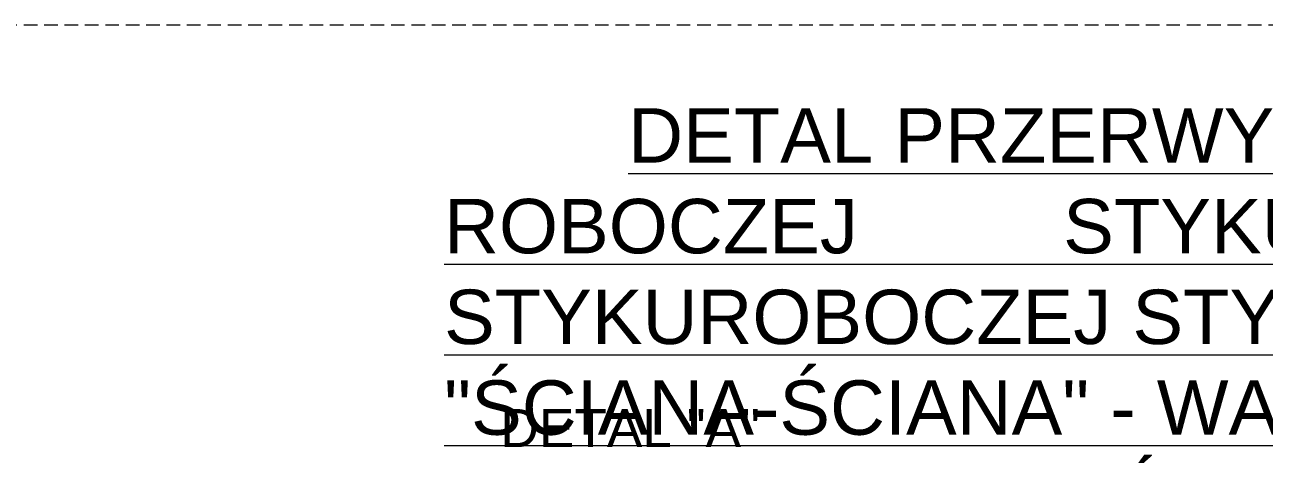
# Model space of a CAD drawing. Header units: millimetres. Extents: x 647 to 146539, y -131215 to 59.
# Drawn here: x 109108 to 110247, y -7589 to -7195 of the extents above; entities that cross this region are included whole.
import ezdxf

# ---------------------------------------------------------------- set-up
doc = ezdxf.new("R2010")
doc.units = ezdxf.units.MM
doc.linetypes.add('DASHED', pattern=[0.75, 0.5, -0.25])
doc.layers.add('G-Opisy', color=2, linetype='Continuous', lineweight=18)
doc.layers.add('G-Przerywana', color=8, linetype='DASHED', lineweight=15)
doc.styles.add('Arial-GG', font='arial.ttf')

msp = doc.modelspace()

# ---------------------------------------------------------------- linework, layer by layer
at = {"layer": 'G-Przerywana', "ltscale": 25}
msp.add_line((107232.37, -7194.52), (111229.67, -7194.52), dxfattribs=at)

# ---------------------------------------------------------------- texts
at = {"layer": 'G-Opisy', "attachment_point": 1, "style": 'Arial-GG'}
for s, insert, char_height, width in [('{\\fArial|b0|i0|c0|p34;\\W8.72143; }{\\LDETAL PRZERWY ROBOCZEJPRZERWY ROBOCZEJ }{\\fArial|b0|i0|c0|p34;\\W8.72143; }{\\LSTYKUPRZERWY ROBOCZEJ STYKUROBOCZEJ STYKU }{\\fArial|b0|i0|c0|p34;\\W8.72143; }{\\LPIONOWEGO "ŚCIANA-ŚCIANA" - WARIANT"ŚCIANA-ŚCIANA" - WARIANT }{\\fArial|b0|i0|c0|p34;\\W8.72143; }{\\LII"ŚCIANA-ŚCIANA" - WARIANT IIŚCIANA-ŚCIANA" - WARIANT II}', (109493.63, -7271.13), 50, 1594.8496), ('\\pi86.187;{\\C2;DETAL "A"}', (109459.24, -7547.51), 35, 404.8155)]:
    msp.add_mtext(s, dxfattribs=dict(at, insert=insert, char_height=char_height, width=width))

doc.saveas('drawing.dxf')
